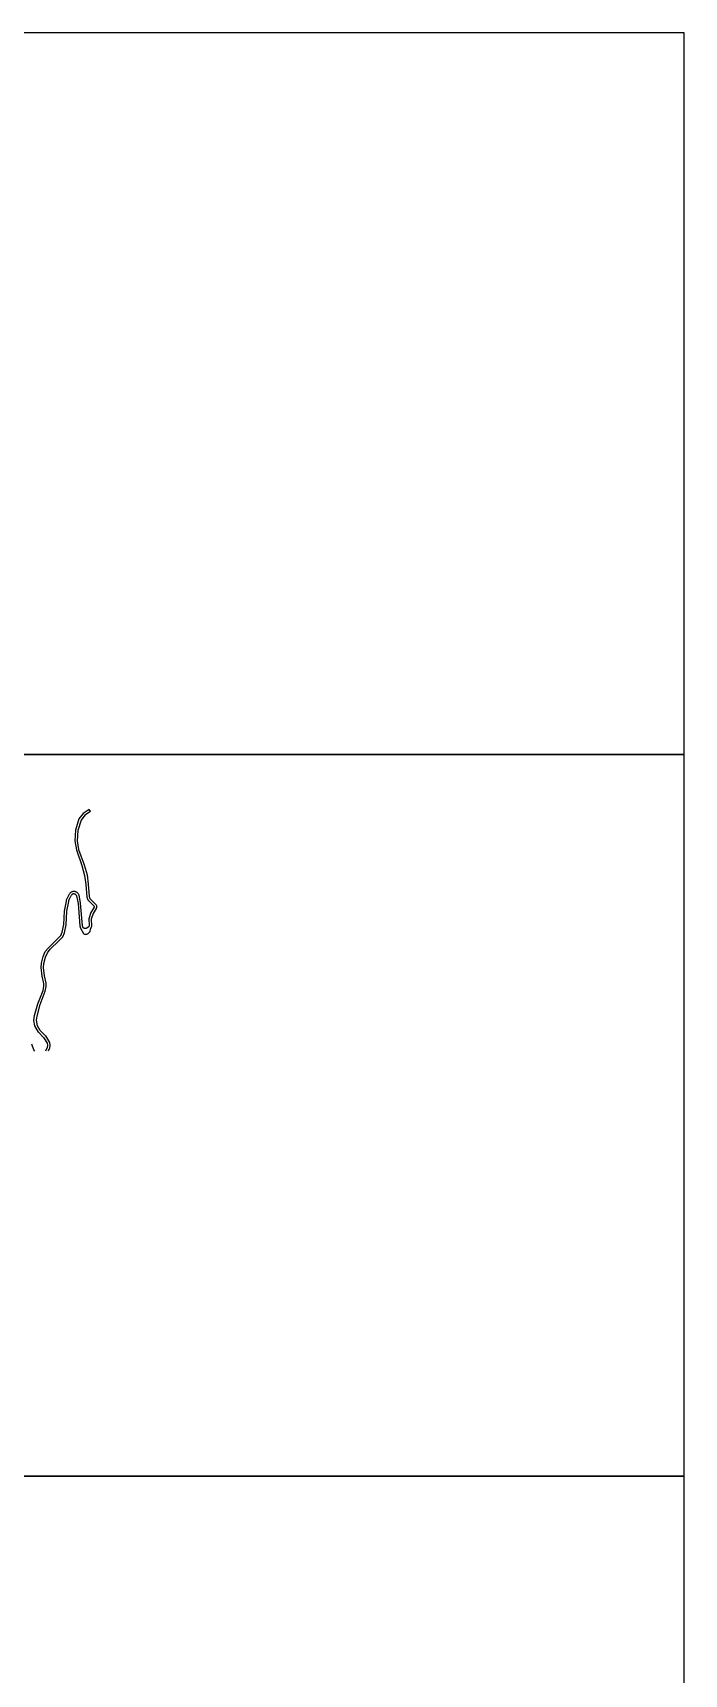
# Model space of a CAD drawing. Header units: metres. Extents: x -8000 to -4000, y -96000 to -93000.
# Drawn here: x -6142 to -5600, y -94365 to -93000 of the extents above; entities that cross this region are included whole.
import ezdxf

# ---------------------------------------------------------------- set-up
doc = ezdxf.new("R2010")
doc.units = ezdxf.units.M
doc.header["$LTSCALE"] = 2.5
doc.layers.add('図郭', color=7, linetype='Continuous')
doc.layers.add('道路', color=7, linetype='Continuous')

msp = doc.modelspace()

# ---------------------------------------------------------------- linework, layer by layer
at = {"layer": '図郭'}
for points in [[(-6400, -93600), (-5600, -93600), (-5600, -93000), (-6400, -93000)], [(-6400, -94200), (-5600, -94200), (-5600, -93600), (-6400, -93600)], [(-6400, -94800), (-5600, -94800), (-5600, -94200), (-6400, -94200)]]:
    msp.add_lwpolyline(points, close=True, dxfattribs=at)
at = {"layer": '道路'}
for points in [[(-6094.8, -93645.7), (-6099.6, -93649), (-6103.2, -93653.5), (-6106.2, -93663), (-6106.8, -93671.9), (-6105.4, -93679.4), (-6100.8, -93692.3), (-6098.5, -93700.6), (-6097.5, -93708.1), (-6096.7, -93718.5), (-6095.9, -93720.8), (-6090.8, -93725.8), (-6090.7, -93726.2), (-6090.7, -93726.5), (-6090.7, -93726.9), (-6090.8, -93727.3), (-6090.8, -93727.5), (-6093.3, -93731.3), (-6095.1, -93736.6), (-6094.8, -93742.2), (-6095.1, -93743.4)], [(-6093.7, -93647.3), (-6098.3, -93650.4), (-6101.4, -93654.5), (-6104.2, -93663.3), (-6104.8, -93671.7), (-6103.5, -93678.9), (-6098.9, -93691.7), (-6096.5, -93700.2), (-6095.5, -93707.9), (-6094.8, -93718.1), (-6094.2, -93719.7), (-6088.8, -93725), (-6088.7, -93725.5), (-6088.6, -93725.9), (-6088.6, -93726.4), (-6088.6, -93726.9), (-6088.7, -93727.4), (-6088.8, -93727.9), (-6088.8, -93728.1), (-6091.5, -93732.2), (-6093.1, -93736.9), (-6092.8, -93742.4), (-6093.1, -93743.8)], [(-6093.7, -93647.3), (-6094.8, -93645.7)], [(-6136.9, -93830.9), (-6140, -93825.7), (-6140.8, -93821.1), (-6140.3, -93817), (-6137.3, -93807.3), (-6133.1, -93796.2), (-6132.4, -93792.6), (-6132.4, -93790.4), (-6133.7, -93784.3), (-6134.6, -93777.1), (-6134.3, -93773.4), (-6133, -93768), (-6131.2, -93763.8), (-6128.6, -93760.7), (-6121.3, -93753.6), (-6118.4, -93750.4), (-6117.2, -93747.8), (-6115.8, -93741.3), (-6115.2, -93730.2), (-6113.6, -93722), (-6113.6, -93720.8), (-6111.6, -93716.9), (-6111.4, -93716.5), (-6111.1, -93716), (-6110.9, -93715.6), (-6110.6, -93715.2), (-6110.2, -93714.8), (-6110.2, -93714.7), (-6109.8, -93714.4), (-6109.3, -93714.1), (-6108.8, -93713.8), (-6108.6, -93713.8), (-6108.1, -93713.7), (-6107.7, -93713.6), (-6107.2, -93713.7), (-6106.7, -93713.7), (-6106.2, -93713.9), (-6105.8, -93714.1), (-6105.3, -93714.3), (-6105.2, -93714.4), (-6104.7, -93714.8), (-6104.3, -93715.2), (-6103.9, -93715.7), (-6103.6, -93716.2), (-6103.3, -93716.8), (-6102.1, -93723.7), (-6100.6, -93742.2), (-6100.1, -93743.9)], [(-6135.5, -93829.5), (-6137.8, -93825.5), (-6138.4, -93820.8), (-6137.9, -93817.6), (-6135.4, -93808), (-6131.2, -93796.8), (-6130.4, -93792.8), (-6130.4, -93790.1), (-6131.8, -93784), (-6132.6, -93777.1), (-6132.3, -93773.7), (-6131, -93768.6), (-6129.5, -93764.8), (-6127.1, -93762), (-6119.9, -93755), (-6116.7, -93751.5), (-6115.3, -93748.4), (-6113.9, -93741.6), (-6113.2, -93730.4), (-6111.6, -93722.2), (-6111.6, -93721.9), (-6111.6, -93721.7), (-6111.6, -93721.4), (-6111.6, -93721.3), (-6111.4, -93720.7), (-6111.1, -93720.1), (-6110.8, -93719.6), (-6110.5, -93719), (-6110.2, -93718.4), (-6109.9, -93717.9), (-6109.7, -93717.5), (-6109.4, -93717.1), (-6109.2, -93716.7), (-6108.9, -93716.4), (-6108.8, -93716.2), (-6108.5, -93716), (-6108.1, -93715.8), (-6108, -93715.7), (-6107.7, -93715.7), (-6107.5, -93715.7), (-6107.1, -93715.8), (-6106.8, -93715.9), (-6106.5, -93716), (-6106.4, -93716.1), (-6106, -93716.4), (-6105.7, -93716.8), (-6105.4, -93717.2), (-6105.2, -93717.6), (-6105.2, -93717.6), (-6104, -93723.9), (-6102.6, -93742.5), (-6102, -93744.4)], [(-6102, -93744.4), (-6099.4, -93748.9), (-6099.1, -93749.1), (-6098.7, -93749.3), (-6098.3, -93749.4), (-6097.8, -93749.4), (-6097.4, -93749.5), (-6097, -93749.4), (-6096.5, -93749.3), (-6096.1, -93749.1), (-6095.7, -93748.9), (-6095.5, -93748.8), (-6095.1, -93748.4), (-6094.7, -93748), (-6094.3, -93747.5), (-6094, -93747.1), (-6093.9, -93746.9), (-6093.5, -93745.3), (-6093.1, -93743.8)], [(-6095.1, -93743.4), (-6097.2, -93744.8), (-6098.8, -93744.8), (-6100.1, -93743.9)], [(-6136.9, -93830.9), (-6132.6, -93835.3), (-6129.6, -93840.1), (-6129.5, -93841.6), (-6129.6, -93843.6), (-6131, -93846.7)], [(-6135.5, -93829.5), (-6131, -93834), (-6127.7, -93839.5), (-6127.5, -93841.6), (-6127.6, -93844.1), (-6128.8, -93846.7)], [(-6140, -93846.7), (-6140.7, -93845.7), (-6142.4, -93840.9)]]:
    msp.add_lwpolyline(points, dxfattribs=at)

doc.saveas('drawing.dxf')
